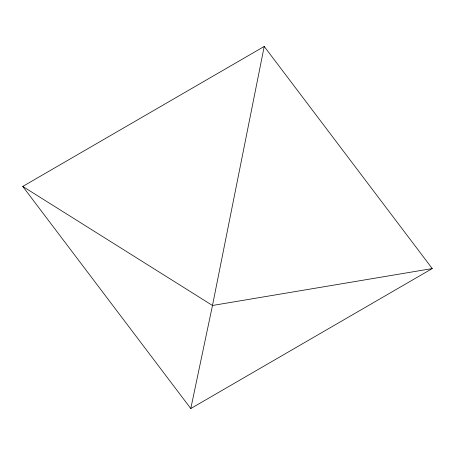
<?xml version="1.0" encoding="UTF-8"?>
<svg xmlns="http://www.w3.org/2000/svg" width="455" height="455" viewBox="0 0 455 455"><rect width="100%" height="100%" fill="white"/><g stroke="black" fill="none" stroke-linecap="round" stroke-linejoin="round"><path stroke-width="0.68" d="M264.219 46.456L212.485 305.476L190.781 408.545L22.75 186.431L264.219 46.456L432.25 268.569L190.781 408.545M432.25 268.569L212.485 305.476L22.75 186.431"/></g></svg>
